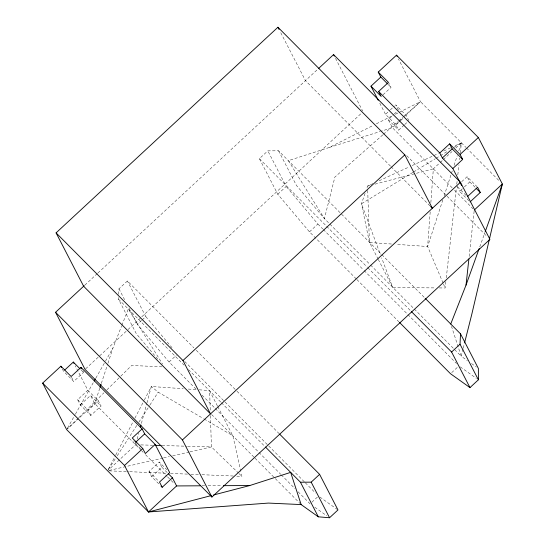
<?xml version="1.0" encoding="UTF-8"?>
<svg xmlns="http://www.w3.org/2000/svg" width="545" height="545" viewBox="0 0 545 545"><rect width="100%" height="100%" fill="white"/><g stroke="black" fill="none" stroke-linecap="round" stroke-linejoin="round"><path stroke-width="0.41" stroke-dasharray="2.73 2.04" d="M157.75 359.141L136.345 333.765L118.49 299.157L118.565 297.563M118.715 294.382L118.987 288.802L127.414 280.995L193.87 347.86M430.182 211.903L427.648 246.51L443.167 283.284M430.863 202.617L433.336 168.861L439.577 163.078M469.17 256.429L474.17 210.881M439.256 287.93L445.142 287.978L445.899 281.227M446.28 277.855L456.308 188.4M456.778 184.183L457.16 180.804M457.82 174.897L458.958 164.774M459.524 159.705L459.714 158.023M460.28 152.954L461.417 142.831L453.726 146.373M463.059 348.889L461.206 356.219L467.392 360.627M463.264 348.078L464.497 343.187M136.107 443.119L135.664 444.761L108.203 470.212M137.211 439.018L138.757 433.275M141.407 423.431L146.714 403.736M146.939 402.919L151.36 386.507L183.27 388.714M442.833 199.892L427.648 246.51L395.745 244.303M444.141 195.873L451.206 174.175M451.471 173.371L452.255 170.96M454.087 165.333L457.228 155.693M458.801 150.87L461.417 142.831L454.176 147.245M99.762 388.251L94.735 403.586L79.134 418.042M101.35 383.407L107.699 364.046M107.965 363.236L112.985 347.908L121.549 326.128M365.082 193.325L361.451 203.782L369.367 242.157L377.896 258.684M367.037 187.698L367.596 186.09L372.978 183.611M479.75 246.899L484.9 232.572M121.855 325.345L128.279 309.008L162.553 364.094M108.36 469.286L115.397 455.736M115.785 454.986L132.987 421.878M134.942 418.11L143.935 400.807M144.323 400.05L151.36 386.507L158.193 392.168L203.401 418.567M67.485 428.138L74.999 414.888M75.414 414.152L93.365 382.501M95.872 378.087L105.056 361.894M105.471 361.158L112.985 347.908M108.503 469.361L115.404 458.638M117.243 455.777L137.027 425.046M138.866 422.191L149.446 405.753M149.909 405.037L158.193 392.168M78.085 418.328L67.253 429.017L78.507 418.621M78.684 417.729L103.959 392.781M106.97 389.811L120.207 376.745M120.806 376.152L131.638 365.457L161.824 366.84M84.85 285.124L97.344 273.549M97.936 272.991L317.98 69.045M356.28 278.945L309.471 231.85L277.766 194.252L259.4 158.663L267.827 150.856L278.556 150.795L424.609 297.727M85.654 368.822L127.421 330.113M128.041 329.534L141.135 317.401M141.755 316.822L361.798 112.876M62.375 369.047L63.479 371.186L73.711 381.48L83.542 372.364L82.806 370.947M383.053 94.762L391.044 87.357L388.837 83.085M196.064 389.157L169.059 361.989L137.354 324.391L141.571 320.487M142.17 319.929L145.781 316.584L127.414 280.995M277.766 194.252L286.193 186.445L267.827 150.856M87.847 390.247L98.338 400.8L101.029 406.018L90.831 415.467L80.347 404.921L77.649 399.696L87.847 390.247L75.224 365.784M404.104 125.112L398.702 130.119L396.011 124.9L385.519 114.348L389.723 110.451M390.322 109.899L394.519 106.002M80.347 404.921L90.545 395.466L101.029 406.018M452.159 187.793L392.407 127.68L388.217 119.566L393.613 114.559M394.212 114.007L396.617 111.78M398.647 121.896L392.407 127.68L381.064 131.236M399.274 121.324L403.014 117.849M405.514 115.54L420.488 101.656L398.429 58.915M90.831 415.467L88.14 410.249L98.338 400.8M396.011 124.9L400.207 121.004M400.807 120.452L405.01 116.555M404.703 124.56L408.3 121.222M169.059 361.989L176.28 355.299M309.471 231.85L317.892 224.036L286.193 186.445M440.197 162.499L442.697 160.182M443.317 159.603L452.057 151.51M455.797 148.036L461.417 142.831M158.704 483.756L151.714 476.718L149.017 471.5L159.222 462.044L166.79 469.667M461.69 181.696L467.092 176.696L476.998 186.656M151.714 476.718L161.913 467.269L159.222 462.044M468.911 200.744L459.585 191.363L463.788 187.473M464.388 186.915L469.783 181.914L467.092 176.696M311.904 502.204L318.518 496.066M451.71 372.623L457.725 367.044M382.801 134.86L334.896 177.064L324.404 218.593L370.007 264.468M383.442 134.295L398.129 121.351M398.77 120.792L402.605 117.413M403.245 116.848L420.488 101.656L465.9 147.341M412.885 172.424L361.451 203.782L380.458 254.644M413.607 171.982L435.339 158.731M436.061 158.288L439.686 156.081M440.408 155.638L448.378 150.781M278.556 150.795L296.419 185.402L324.404 218.593L288.353 160.652L329.221 147.491L373.332 125.336M376.377 123.81L392.345 115.785M395.391 114.259L398.429 112.733M399.192 112.352L420.488 101.656M379.129 180.77L409.125 166.94M412.197 165.523L438.344 153.465M443.732 150.985L450.654 147.797M329.221 147.491L380.253 131.495M367.596 186.09L370.055 185.443M374.987 184.149L433.336 168.861M109.225 470.41L162.792 458.1M163.616 457.909L169.386 456.587M172.683 455.831L189.163 452.043M189.987 451.853L211.419 446.927L238.226 472.835M202.127 485.793L204.675 485.779M208.081 485.758L221.699 485.684M392.979 287.576L435.046 287.903M140.767 444.904L152.689 445.245M162.049 445.517L186.731 446.219M187.582 446.246L211.419 446.927L210.424 415.501M109.279 470.86L128.831 471.67M129.683 471.704L167.083 473.264M170.483 473.401L187.48 474.109M190.886 474.252L198.537 474.566M201.936 474.709L233.383 476.017M236.782 476.16L241.885 476.371L240.972 472.243M369.714 242.505L391.542 244.01M188.304 389.062L195.859 389.586M199.225 389.818L209.3 390.52M204.13 418.989L232.565 435.591M471.514 363.563L476.323 366.996M460.273 366.887L476.378 378.366M319.861 497.026L337.307 509.466M314.792 507.225L326.871 515.836M238.839 473.428L241.885 476.371M466.493 147.94L499.377 181.022M388.197 84.495L391.044 87.357M469.783 181.914L475.029 187.187M457.473 186.731L466.213 195.526M388.217 119.566L398.702 130.119M454.544 190.198L473.067 208.83M406.733 155.672L486.93 236.353M390.472 166.13L305.486 80.633L279.871 31.011M391.072 166.729L429.971 205.867M370.607 265.074L461.206 356.219L451.512 326.421M259.4 158.663L367.173 267.091M367.773 267.69L410.882 311.059M317.892 224.036L322.695 228.866M323.294 229.472L363.508 269.925M364.108 270.531L407.319 314.002M407.919 314.608L456.533 363.515M356.88 279.544L398.892 321.809M196.268 350.272L236.387 390.629M236.986 391.228L278.897 433.398M184.687 361.424L268.106 445.354M268.705 445.953L304.716 482.182M305.316 482.788L315.521 493.048M118.49 299.157L184.094 365.157M188.522 369.612L220.841 402.135M221.44 402.735L265.136 446.696M202.066 395.2L214.669 407.878M215.268 408.478L280.689 474.293M281.288 474.893L295.09 488.783M298.095 491.801L310.098 503.88M211.617 414.52L254.454 457.616M255.053 458.216L274.803 478.088M275.334 478.626L301.133 504.581M81.266 370.082L83.542 372.364M161.913 467.269L167.158 472.542M140.678 448.848L134.847 442.983L133.75 440.851M141.339 450.47L94.735 403.586L90.545 395.466M141.938 451.069L143.131 452.275M145.522 454.68L167.029 476.316M167.628 476.916L170.612 479.927M171.212 480.526L173.603 482.931M77.649 399.696L88.14 410.249M149.017 471.5L158.922 481.467M145.781 316.584L172.016 347.696M456.894 186.145L459.585 191.363M408.9 120.663L406.209 115.445L395.718 104.892L398.415 110.11M379.783 103.223L385.519 114.348M335.509 58.356L362.657 110.969M378.284 259.434L392.632 287.229L381.643 257.826M217.401 405.889L209.641 390.86L210.261 410.399M217.789 406.638L232.906 435.939L240.788 471.418M118.987 288.802L125.112 300.67M128.933 308.082L137.354 324.391M71.504 377.208L73.711 381.48M443.494 284.068L445.142 287.978M367.725 190.341L369.367 242.157"/><path stroke-width="0.82" d="M399.492 322.415L450.504 373.734L469.967 387.611L478.387 379.797L460.021 344.215L460.525 333.86L425.209 298.333M450.729 324.009L466.023 285.11L468.891 258.964M464.701 342.376L471.697 314.69L502.347 184.006L478.346 137.517L396.494 55.161L378.237 72.083L380.812 77.063L387.631 83.923M140.303 427.532L140.971 425.066M100.021 387.447L101.084 384.218M466.023 285.11L479.178 248.493M485.186 231.775L502.347 184.006L474.266 210.036M94.203 381.03L95.457 378.823M56.081 232.872L182.963 360.518L210.513 413.9L83.637 286.254L56.081 232.872L277.936 27.25L404.812 154.896L432.362 208.272L430.57 206.466M318.607 68.466L333.567 54.602L460.443 182.248L489.928 239.364L211.91 497.04L85.034 369.394L55.549 312.278L84.223 285.703M279.496 433.997L319.608 474.354L337.975 509.943L329.555 517.75L318.314 516.823L301.133 504.581L268.44 503.083L148.506 511.966L66.654 429.61L42.653 383.121L60.911 366.199L71.143 376.493L80.967 367.385L142.109 428.895L144.677 433.875L155.168 444.427L169.706 472.597L159.508 482.053L162.199 487.271L172.404 477.815L168.323 473.714M64.705 370.048L73.309 362.071L80.129 368.938M378.25 100.26L370.981 86.171L380.812 77.063M370.981 86.171L381.214 96.465L378.639 91.485L388.469 82.377L378.237 72.083M182.963 360.518L404.812 154.896M142.109 428.895L132.278 438.003L142.763 448.555L145.338 453.535L155.168 444.427M452.841 168.528L442.349 157.975L439.781 152.988L449.611 143.88L460.096 154.433L462.664 159.412L452.841 168.528L461.642 185.579M135.46 442.417L144.677 433.875M442.349 157.975L452.18 148.867L449.611 143.88M211.085 495.63L148.506 511.966L124.512 465.471L142.763 448.555M460.096 154.433L478.346 137.517M211.91 497.04L182.432 439.924L460.443 182.248M467.378 196.697L477.577 187.248L480.274 192.467L470.076 201.916M148.506 511.966L176.594 485.936L200.424 485.806M265.456 447.016L300.452 482.223L311.188 482.161L319.608 474.354M469.967 387.611L451.601 352.022L460.021 344.215M213.558 494.989L249.787 485.534L290.662 472.372L301.133 504.581M223.402 485.677L249.787 485.534M155.236 445.32L161.197 445.49M452.18 148.867L462.664 159.412M476.194 188.359L480.274 192.467M378.639 91.485L439.781 152.988M411.482 311.665L451.601 352.022M55.549 312.278L182.432 439.924M161.034 486.099L162.199 487.271M42.653 383.121L124.512 465.471M396.494 55.161L397.264 56.66M333.567 54.602L334.344 56.101M460.525 333.86L478.381 368.468L478.387 379.797M277.936 27.25L279.095 29.505M311.188 482.161L329.555 517.75M300.452 482.223L318.314 516.823M172.404 477.815L176.594 485.936M80.967 367.385L81.702 368.808M73.309 362.071L74.072 363.556M60.911 366.199L61.64 367.623"/></g></svg>
